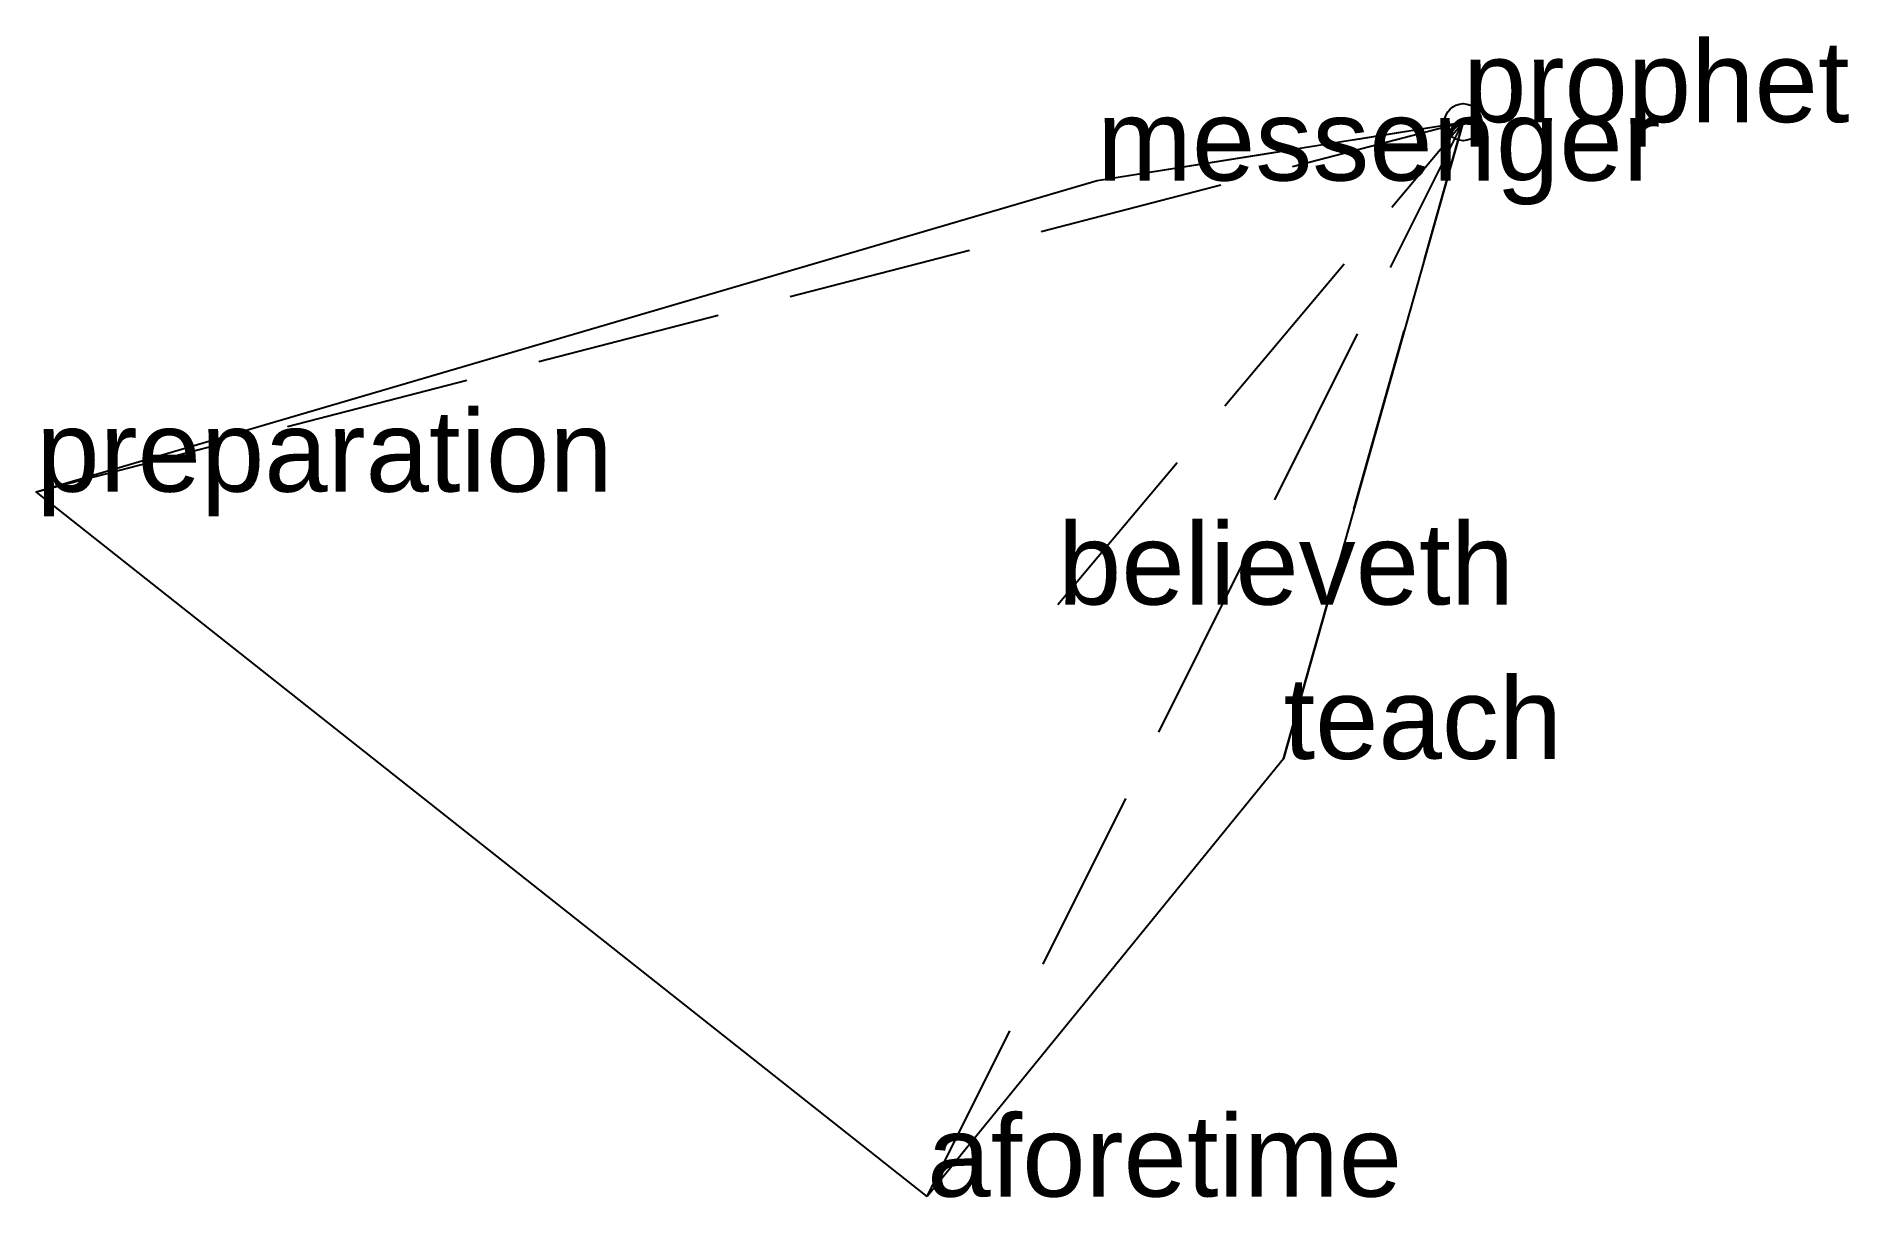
# Model space of a CAD drawing. Extents: x -1.92 to 0.52, y -1.45 to 0.12.
import ezdxf

# ---------------------------------------------------------------- set-up
doc = ezdxf.new("R2010")
doc.units = 0
doc.linetypes.add('DASHED2', pattern=[0.3, 0.25, -0.05])
doc.layers.add('TEXT', color=1, linetype='CONTINUOUS')
doc.styles.get("Standard").update_dxf_attribs({"font": 'arial.ttf'})

msp = doc.modelspace()

# ---------------------------------------------------------------- linework, layer by layer
at = {"linetype": 'DASHED2'}
for p in [(-1.9241, -0.4983), (-0.7227, -1.4488), (-0.5464, -0.6505), (-0.4937, -0.0787), (-0.2423, -0.8587), (0, 0)]:
    msp.add_line(p, (0, 0), dxfattribs=at)
msp.add_circle((0, 0), 0.025)
at = {"layer": 'OUTLINE', "linetype": 'CONTINUOUS'}
msp.add_polyline3d([(-0.7227, -1.4488, 0), (-1.9241, -0.4983, 0), (-0.4937, -0.0787, 0), (0, 0, 0), (-0.2423, -0.8587, 0), (-0.7227, -1.4488, 0)], close=True, dxfattribs=at)

# ---------------------------------------------------------------- texts
at = {"layer": 'TEXT'}
for s, p in [('prophet', (0, 0)), ('messenger', (-0.4937, -0.0787)), ('preparation', (-1.9241, -0.4983)), ('believeth', (-0.5464, -0.6505)), ('teach', (-0.2423, -0.8587)), ('aforetime', (-0.7227, -1.4488))]:
    msp.add_text(s, height=0.11, dxfattribs=at).set_placement(p)

doc.saveas('drawing.dxf')
